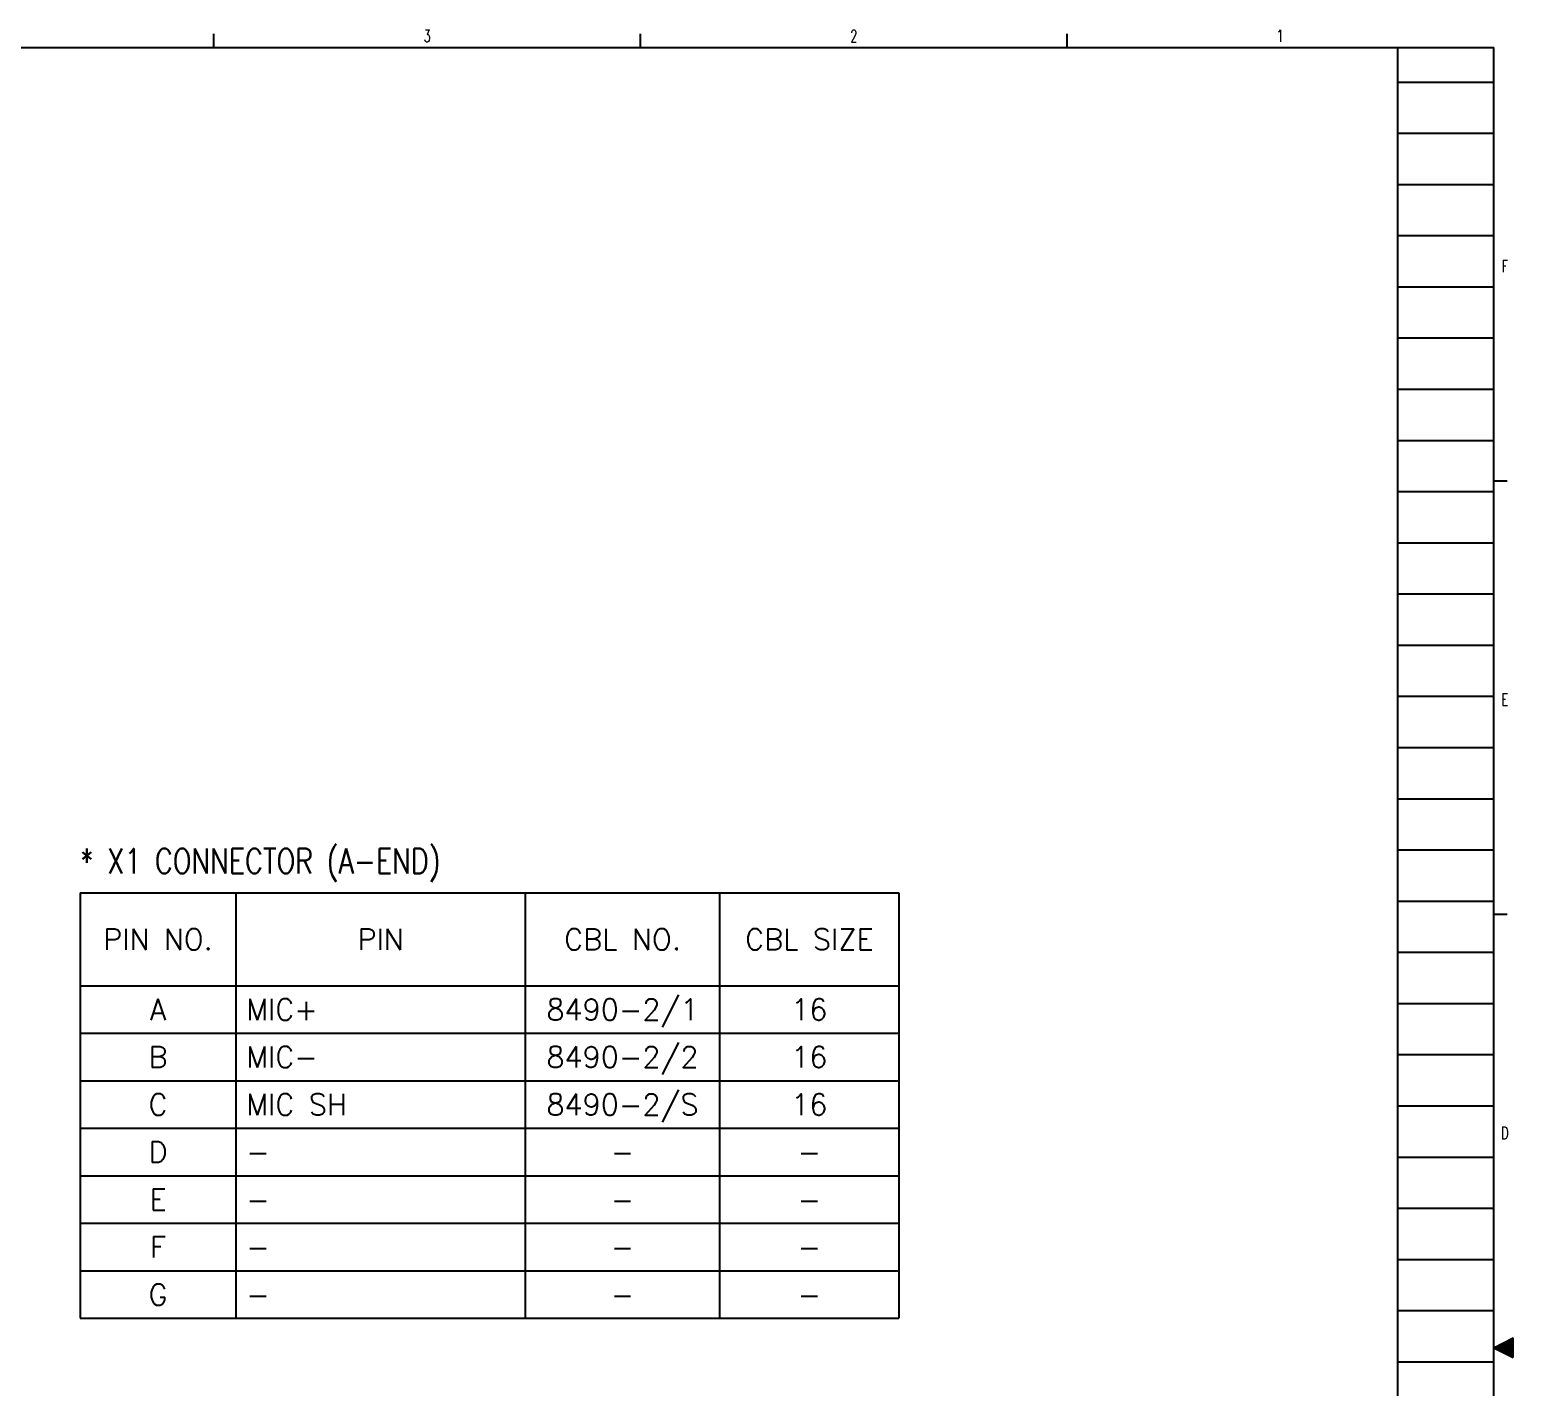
# Model space of a CAD drawing. Extents: x 260 to 819, y -886 to -454.
# Drawn here: x 577.7 to 809.5, y -675.9 to -463.7 of the extents above; entities that cross this region are included whole.
import ezdxf
from ezdxf.enums import TextEntityAlignment as Align

# ---------------------------------------------------------------- set-up
doc = ezdxf.new("R2010")
doc.units = 0
doc.header["$LTSCALE"] = 150
doc.header["$MEASUREMENT"] = 0
doc.linetypes.add('DASHED', pattern=[0.75, 0.5, -0.25])
doc.layers.get('0').update_dxf_attribs({"color": 6, "linetype": 'CONTINUOUS'})
doc.layers.add('현배선도', color=7, linetype='CONTINUOUS')
doc.styles.get("Standard").update_dxf_attribs({"font": 'romans.shx', "width": 0.8, "bigfont": 'whgtxt.shx'})

# ---------------------------------------------------------------- blocks, each defined once
blk = doc.blocks.new('*H0')
at = {"color": 2, "linetype": 'Continuous'}
for p, q in [((3.02, 202.61), (1.61, 204.01)), ((3.02, 202.89), (1.8, 204.11)), ((3.02, 203.17), (1.99, 204.2)), ((3.02, 203.46), (2.18, 204.3)), ((3.02, 203.74), (2.37, 204.39)), ((3.02, 204.02), (2.55, 204.49)), ((3.02, 204.3), (2.74, 204.58)), ((3.02, 204.59), (2.93, 204.68)), ((0.33, 203.03), (0.11, 203.25)), ((0.9, 202.75), (0.3, 203.35)), ((1.47, 202.46), (0.49, 203.44)), ((2.04, 202.18), (0.67, 203.54)), ((2.61, 201.89), (0.86, 203.63)), ((3.02, 201.76), (1.05, 203.73)), ((3.02, 202.04), (1.24, 203.82)), ((3.02, 202.32), (1.43, 203.92))]:
    blk.add_line(p, q, dxfattribs=at)
blk = doc.blocks.new('*H1')
at = {"color": 2, "linetype": 'Continuous'}
for p, q in [((1.95, 204.18), (0.64, 202.88)), ((2.52, 204.47), (0.83, 202.78)), ((3.02, 204.69), (1.02, 202.69)), ((3.02, 204.4), (1.21, 202.59)), ((3.02, 204.12), (1.4, 202.5)), ((0.24, 203.32), (0.08, 203.16)), ((0.81, 203.61), (0.27, 203.07)), ((1.38, 203.89), (0.46, 202.97)), ((3.02, 203.84), (1.58, 202.4)), ((3.02, 203.56), (1.77, 202.31)), ((3.02, 203.27), (1.96, 202.21)), ((3.02, 202.99), (2.15, 202.12)), ((3.02, 202.71), (2.34, 202.02)), ((3.02, 202.42), (2.53, 201.93)), ((3.02, 202.14), (2.71, 201.84)), ((3.02, 201.86), (2.9, 201.74))]:
    blk.add_line(p, q, dxfattribs=at)
blk = doc.blocks.new('ansi-c')
at = {"color": 210, "linetype": 'Continuous'}
for p, q in [((276.98, 764.46), (276.98, 766.57)), ((343.65, 764.46), (343.65, 766.57)), ((410.33, 764.46), (410.33, 766.57)), ((462, 751.06), (477, 751.06)), ((462, 735.06), (477, 735.06)), ((462, 719.06), (477, 719.06)), ((462, 703.06), (477, 703.06)), ((477, 696.73), (479.05, 696.73)), ((462, 687.06), (477, 687.06)), ((462, 671.06), (477, 671.06)), ((462, 655.06), (477, 655.06)), ((462, 639.06), (477, 639.06)), ((477, 629), (479.05, 629)), ((462, 623.06), (477, 623.06)), ((462, 607.06), (477, 607.06)), ((462, 591.06), (477, 591.06)), ((462, 575.06), (477, 575.06)), ((477, 561.26), (479.05, 561.26)), ((462, 559.06), (477, 559.06))]:
    blk.add_line(p, q, dxfattribs=at)
at = {"color": 5, "linetype": 'Continuous'}
for p, q in [((-56.4, 764.46), (477, 764.46)), ((462, 358.06), (462, 764.46)), ((477, 358.06), (477, 764.46)), ((462, 759.06), (477, 759.06)), ((462, 743.06), (477, 743.06)), ((462, 727.06), (477, 727.06)), ((462, 711.06), (477, 711.06)), ((462, 695.06), (477, 695.06)), ((462, 679.06), (477, 679.06)), ((462, 663.06), (477, 663.06)), ((462, 647.06), (477, 647.06)), ((462, 631.06), (477, 631.06)), ((462, 615.06), (477, 615.06)), ((462, 599.06), (477, 599.06)), ((462, 583.06), (477, 583.06)), ((462, 567.06), (477, 567.06))]:
    blk.add_line(p, q, dxfattribs=at)
at = {"color": 2, "linetype": 'Continuous'}
for p, q in [((477, 561.26), (480.02, 562.78)), ((477, 561.26), (480.02, 559.74)), ((480.02, 559.74), (480.02, 562.78))]:
    blk.add_line(p, q, dxfattribs=at)
at = {"color": 7, "linetype": 'Continuous'}
for name in ['*H1', '*H0']:
    blk.add_blockref(name, (477, 358.06), dxfattribs=at)
at = {"color": 130, "linetype": 'Continuous', "width": 0.655684}
for s, p in [('3', (310.33, 766.25)), ('2', (376.99, 766.25)), ('1', (443.57, 766.29)), ('F', (478.69, 730.28)), ('E', (478.69, 662.55)), ('D', (478.69, 594.82))]:
    blk.add_text(s, height=1.9, dxfattribs=at).set_placement(p, align=Align.MIDDLE_CENTER)

msp = doc.modelspace()

# ---------------------------------------------------------------- linework, layer by layer
at = {"color": 0}
for p, q in [((585.58, -598.62), (585.58, -665.11)), ((585.58, -598.62), (713.5, -598.62)), ((609.88, -598.62), (609.88, -665.11)), ((655.11, -598.62), (655.11, -665.11)), ((685.48, -598.62), (685.48, -665.11)), ((713.5, -598.62), (713.5, -665.11)), ((585.58, -613.14), (713.5, -613.14)), ((585.58, -620.56), (713.5, -620.56)), ((585.58, -627.99), (713.5, -627.99)), ((585.58, -635.41), (713.5, -635.41)), ((585.58, -642.84), (713.5, -642.84)), ((585.58, -650.26), (713.5, -650.26)), ((585.58, -657.69), (713.5, -657.69)), ((585.58, -665.11), (713.5, -665.11))]:
    msp.add_line(p, q, dxfattribs=at)

# ---------------------------------------------------------------- block references
at = {"linetype": 'DASHED'}
msp.add_blockref('ansi-c', (329.46, -1230.96), dxfattribs=at)
msp.add_blockref('ansi-c', (329.46, -1230.96), dxfattribs=at)

# ---------------------------------------------------------------- texts
at = {"color": 0}
for s, p in [('PIN NO.', (597.73, -605.88)), ('PIN', (632.5, -605.88)), ('CBL NO.', (670.3, -605.88)), ('CBL SIZE', (699.49, -605.88)), ('A', (597.73, -616.85)), ('8490-2/1', (670.3, -616.85)), ('16', (699.49, -616.85)), ('B', (597.73, -624.27)), ('8490-2/2', (670.3, -624.27)), ('16', (699.49, -624.27)), ('C', (597.73, -631.7)), ('8490-2/S', (670.3, -631.7)), ('16', (699.49, -631.7)), ('D', (597.73, -639.12)), ('-', (670.3, -639.12)), ('-', (699.49, -639.12)), ('E', (597.73, -646.55)), ('-', (670.3, -646.55)), ('-', (699.49, -646.55)), ('F', (597.73, -653.97)), ('-', (670.3, -653.97)), ('-', (699.49, -653.97)), ('G', (597.73, -661.4)), ('-', (670.3, -661.4)), ('-', (699.49, -661.4))]:
    msp.add_text(s, height=3.3, dxfattribs=at).set_placement(p, align=Align.MIDDLE_CENTER)
for s, p in [('MIC+', (611.53, -616.85)), ('MIC-', (611.53, -624.27)), ('MIC SH', (611.53, -631.7)), ('-', (611.53, -639.12)), ('-', (611.53, -646.55)), ('-', (611.53, -653.97)), ('-', (611.53, -661.4))]:
    msp.add_text(s, height=3.3, dxfattribs=at).set_placement(p, align=Align.MIDDLE_LEFT)
at = {"layer": '현배선도', "color": 4, "width": 0.8}
msp.add_text('* X1 CONNECTOR (A-END)', height=3.8749, dxfattribs=at).set_placement((585.56, -595.58))

doc.saveas('drawing.dxf')
